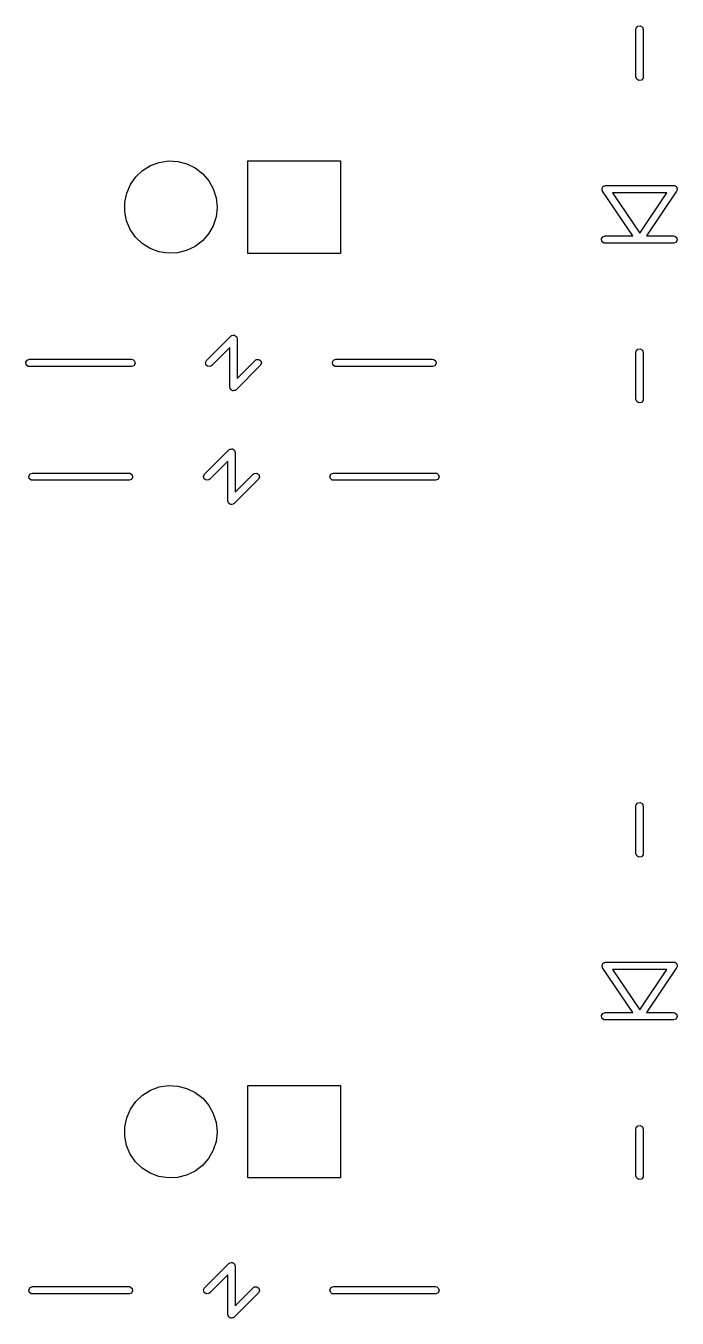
# Model space of a CAD drawing. Extents: x 0 to 132, y -20 to 105.
# Drawn here: x 80.69 to 94.1, y 42.94 to 69.57 of the extents above; entities that cross this region are included whole.
import ezdxf

# ---------------------------------------------------------------- set-up
doc = ezdxf.new("R2010")
doc.units = 0
doc.layers.add('BLACK', color=7, linetype='CONTINUOUS')

msp = doc.modelspace()

# ---------------------------------------------------------------- linework, layer by layer
at = {"layer": 'BLACK', "linetype": 'CONTINUOUS'}
for p, q in [((93.253, 69.4945), (93.2575, 69.5202)), ((93.2575, 69.5202), (93.2905, 69.5595)), ((93.2905, 69.5595), (93.341, 69.5684)), ((93.341, 69.5684), (93.3855, 69.5427)), ((93.3855, 69.5427), (93.403, 69.4945)), ((93.253, 68.5166), (93.253, 69.4945)), ((93.403, 69.4945), (93.403, 68.5166)), ((93.2705, 68.4684), (93.253, 68.5166)), ((93.315, 68.4427), (93.2705, 68.4684)), ((93.3655, 68.4516), (93.315, 68.4427)), ((93.3985, 68.4909), (93.3655, 68.4516)), ((93.403, 68.5166), (93.3985, 68.4909)), ((82.955, 66.4549), (83.0948, 66.5872)), ((83.0948, 66.5872), (83.2585, 66.6886)), ((83.2585, 66.6886), (83.4391, 66.7551)), ((83.4391, 66.7551), (83.6295, 66.7839)), ((83.6295, 66.7839), (83.8217, 66.7738)), ((83.8217, 66.7738), (84.008, 66.7253)), ((84.008, 66.7253), (84.1807, 66.6403)), ((84.1807, 66.6403), (84.3329, 66.5223)), ((85.2635, 64.88), (85.2635, 66.785)), ((85.2635, 66.785), (87.1685, 66.785)), ((87.1685, 66.785), (87.1685, 64.88)), ((82.8445, 66.2972), (82.955, 66.4549)), ((84.3329, 66.5223), (84.4581, 66.3761)), ((84.4581, 66.3761), (84.5515, 66.2077)), ((82.7287, 65.9321), (82.7681, 66.1205)), ((82.7681, 66.1205), (82.8445, 66.2972)), ((84.5515, 66.2077), (84.609, 66.024)), ((92.5556, 66.2182), (92.561, 66.2275)), ((92.5584, 66.2028), (92.5556, 66.2182)), ((92.5567, 66.1872), (92.5584, 66.2028)), ((92.564, 66.1706), (92.5567, 66.1872)), ((92.561, 66.2275), (92.5622, 66.2383)), ((92.5622, 66.2383), (92.5735, 66.2491)), ((92.5645, 66.1677), (92.564, 66.1706)), ((92.5658, 66.1667), (92.5645, 66.1677)), ((92.5672, 66.1634), (92.5658, 66.1667)), ((93.1874, 65.2388), (92.5672, 66.1634)), ((92.5735, 66.2491), (92.5813, 66.2627)), ((92.5813, 66.2627), (92.5914, 66.2663)), ((92.5914, 66.2663), (92.5992, 66.2738)), ((92.5992, 66.2738), (92.6148, 66.2748)), ((92.6148, 66.2748), (92.6295, 66.2802)), ((92.6295, 66.2802), (94.0265, 66.2802)), ((92.7701, 66.1302), (93.3299, 65.2956)), ((93.8864, 66.1302), (92.7701, 66.1302)), ((93.3299, 65.2956), (93.8864, 66.1302)), ((94.0889, 66.1636), (93.4724, 65.2388)), ((94.0265, 66.2802), (94.0298, 66.2796)), ((94.0298, 66.2796), (94.0313, 66.28)), ((94.0313, 66.28), (94.034, 66.2789)), ((94.034, 66.2789), (94.0522, 66.2757)), ((94.0522, 66.2757), (94.0641, 66.2657)), ((94.0641, 66.2657), (94.0783, 66.2594)), ((94.0783, 66.2594), (94.0831, 66.2497)), ((94.0831, 66.2497), (94.0915, 66.2427)), ((94.0926, 66.1787), (94.0889, 66.1636)), ((94.0915, 66.2427), (94.0942, 66.2274)), ((94.1004, 66.1922), (94.0926, 66.1787)), ((94.0942, 66.2274), (94.101, 66.2134)), ((94.101, 66.2134), (94.0985, 66.2029)), ((94.0985, 66.2029), (94.1004, 66.1922)), ((82.728, 65.7396), (82.7287, 65.9321)), ((84.6285, 65.8259), (84.6077, 65.6345)), ((84.609, 66.024), (84.6285, 65.8325)), ((84.6285, 65.8325), (84.6285, 65.8259)), ((82.7661, 65.5508), (82.728, 65.7396)), ((82.8413, 65.3736), (82.7661, 65.5508)), ((84.6077, 65.6345), (84.5488, 65.4512)), ((82.9506, 65.2152), (82.8413, 65.3736)), ((84.4543, 65.2834), (84.328, 65.1382)), ((84.5488, 65.4512), (84.4543, 65.2834)), ((92.5686, 65.2213), (92.6168, 65.2388)), ((92.6168, 65.2388), (93.1874, 65.2388)), ((93.4724, 65.2388), (94.0265, 65.2388)), ((94.0265, 65.2388), (94.0522, 65.2343)), ((83.0896, 65.0819), (82.9506, 65.2152)), ((83.2525, 64.9793), (83.0896, 65.0819)), ((83.4327, 64.9116), (83.2525, 64.9793)), ((84.1751, 65.0212), (84.0018, 64.9374)), ((84.328, 65.1382), (84.1751, 65.0212)), ((92.5429, 65.1768), (92.5686, 65.2213)), ((92.5518, 65.1263), (92.5429, 65.1768)), ((92.5911, 65.0933), (92.5518, 65.1263)), ((92.6168, 65.0888), (92.5911, 65.0933)), ((94.0265, 65.0888), (92.6168, 65.0888)), ((94.0747, 65.1063), (94.0265, 65.0888)), ((94.0522, 65.2343), (94.0915, 65.2013)), ((94.1004, 65.1508), (94.0747, 65.1063)), ((94.0915, 65.2013), (94.1004, 65.1508)), ((83.6228, 64.8815), (83.4327, 64.9116)), ((83.8151, 64.8902), (83.6228, 64.8815)), ((84.0018, 64.9374), (83.8151, 64.8902)), ((87.1685, 64.88), (85.2635, 64.88)), ((84.413, 62.6755), (84.913, 63.1755)), ((84.913, 63.1755), (84.9264, 63.1849)), ((84.9264, 63.1849), (84.9285, 63.1875)), ((84.9285, 63.1875), (84.9305, 63.1878)), ((84.9305, 63.1878), (84.9343, 63.1905)), ((84.9343, 63.1905), (84.9568, 63.1924)), ((84.9568, 63.1924), (84.979, 63.1964)), ((84.979, 63.1964), (84.982, 63.1946)), ((84.982, 63.1946), (84.9854, 63.1949)), ((84.9854, 63.1949), (85.0039, 63.182)), ((85.0039, 63.182), (85.0235, 63.1707)), ((85.0235, 63.1707), (85.0246, 63.1675)), ((85.0246, 63.1675), (85.0274, 63.1655)), ((85.0274, 63.1655), (85.0333, 63.1437)), ((85.0333, 63.1437), (85.041, 63.1225)), ((85.041, 63.1225), (85.041, 62.3036)), ((84.891, 62.9414), (84.519, 62.5695)), ((84.891, 62.1225), (84.891, 62.9414)), ((93.253, 62.8397), (93.2575, 62.8654)), ((93.253, 61.8745), (93.253, 62.8397)), ((93.2575, 62.8654), (93.2905, 62.9047)), ((93.2905, 62.9047), (93.341, 62.9136)), ((93.341, 62.9136), (93.3855, 62.8879)), ((93.3855, 62.8879), (93.403, 62.8397)), ((93.403, 62.8397), (93.403, 61.8745)), ((80.6921, 62.6355), (80.7178, 62.68)), ((80.701, 62.585), (80.6921, 62.6355)), ((80.7403, 62.552), (80.701, 62.585)), ((80.7178, 62.68), (80.766, 62.6975)), ((80.766, 62.6975), (82.866, 62.6975)), ((82.866, 62.6975), (82.8917, 62.693)), ((82.8917, 62.693), (82.931, 62.66)), ((82.9399, 62.6095), (82.9142, 62.565)), ((82.931, 62.66), (82.9399, 62.6095)), ((84.3913, 62.629), (84.413, 62.6755)), ((84.4046, 62.5795), (84.3913, 62.629)), ((84.4466, 62.5501), (84.4046, 62.5795)), ((85.041, 62.3036), (85.413, 62.6755)), ((85.413, 62.6755), (85.4343, 62.6905)), ((85.4343, 62.6905), (85.4854, 62.6949)), ((85.4854, 62.6949), (85.5274, 62.6655)), ((85.5407, 62.616), (85.519, 62.5695)), ((85.5274, 62.6655), (85.5407, 62.616)), ((87.0021, 62.6355), (87.0278, 62.68)), ((87.011, 62.585), (87.0021, 62.6355)), ((87.0503, 62.552), (87.011, 62.585)), ((87.0278, 62.68), (87.076, 62.6975)), ((87.076, 62.6975), (89.066, 62.6975)), ((89.066, 62.6975), (89.0917, 62.693)), ((89.0917, 62.693), (89.131, 62.66)), ((89.1399, 62.6095), (89.1142, 62.565)), ((89.131, 62.66), (89.1399, 62.6095)), ((80.766, 62.5475), (80.7403, 62.552)), ((82.866, 62.5475), (80.766, 62.5475)), ((82.9142, 62.565), (82.866, 62.5475)), ((84.4977, 62.5545), (84.4466, 62.5501)), ((84.519, 62.5695), (84.4977, 62.5545)), ((85.519, 62.5695), (85.019, 62.0695)), ((87.076, 62.5475), (87.0503, 62.552)), ((89.066, 62.5475), (87.076, 62.5475)), ((89.1142, 62.565), (89.066, 62.5475)), ((84.8987, 62.1013), (84.891, 62.1225)), ((84.9046, 62.0795), (84.8987, 62.1013)), ((84.9074, 62.0775), (84.9046, 62.0795)), ((84.9085, 62.0743), (84.9074, 62.0775)), ((84.9281, 62.063), (84.9085, 62.0743)), ((84.9466, 62.0501), (84.9281, 62.063)), ((84.95, 62.0504), (84.9466, 62.0501)), ((84.953, 62.0486), (84.95, 62.0504)), ((84.9752, 62.0526), (84.953, 62.0486)), ((84.9977, 62.0545), (84.9752, 62.0526)), ((85.0015, 62.0572), (84.9977, 62.0545)), ((85.0035, 62.0575), (85.0015, 62.0572)), ((85.0056, 62.0601), (85.0035, 62.0575)), ((85.019, 62.0695), (85.0056, 62.0601)), ((93.2705, 61.8263), (93.253, 61.8745)), ((93.315, 61.8006), (93.2705, 61.8263)), ((93.3655, 61.8095), (93.315, 61.8006)), ((93.3985, 61.8488), (93.3655, 61.8095)), ((93.403, 61.8745), (93.3985, 61.8488)), ((84.373, 60.3325), (84.873, 60.8325)), ((84.873, 60.8325), (84.8864, 60.8419)), ((84.8864, 60.8419), (84.8885, 60.8445)), ((84.8885, 60.8445), (84.8905, 60.8448)), ((84.8905, 60.8448), (84.8943, 60.8475)), ((84.8943, 60.8475), (84.9168, 60.8494)), ((84.9168, 60.8494), (84.939, 60.8534)), ((84.939, 60.8534), (84.942, 60.8516)), ((84.942, 60.8516), (84.9454, 60.8519)), ((84.9454, 60.8519), (84.9639, 60.839)), ((84.9639, 60.839), (84.9835, 60.8277)), ((84.9835, 60.8277), (84.9846, 60.8245)), ((84.9846, 60.8245), (84.9874, 60.8225)), ((84.9874, 60.8225), (84.9933, 60.8007)), ((84.9933, 60.8007), (85.001, 60.7795)), ((85.001, 60.7795), (85.001, 59.9606)), ((84.851, 60.5984), (84.479, 60.2265)), ((84.851, 59.7795), (84.851, 60.5984)), ((80.7521, 60.2925), (80.7778, 60.337)), ((80.761, 60.242), (80.7521, 60.2925)), ((80.8003, 60.209), (80.761, 60.242)), ((80.7778, 60.337), (80.826, 60.3545)), ((80.826, 60.2045), (80.8003, 60.209)), ((80.826, 60.3545), (82.816, 60.3545)), ((82.816, 60.2045), (80.826, 60.2045)), ((82.816, 60.3545), (82.8417, 60.35)), ((82.8642, 60.222), (82.816, 60.2045)), ((82.8417, 60.35), (82.881, 60.317)), ((82.8899, 60.2665), (82.8642, 60.222)), ((82.881, 60.317), (82.8899, 60.2665)), ((84.3513, 60.286), (84.373, 60.3325)), ((84.3646, 60.2365), (84.3513, 60.286)), ((84.4066, 60.2071), (84.3646, 60.2365)), ((84.4577, 60.2115), (84.4066, 60.2071)), ((84.479, 60.2265), (84.4577, 60.2115)), ((85.479, 60.2265), (84.979, 59.7265)), ((85.001, 59.9606), (85.373, 60.3325)), ((85.373, 60.3325), (85.3943, 60.3475)), ((85.3943, 60.3475), (85.4454, 60.3519)), ((85.4454, 60.3519), (85.4874, 60.3225)), ((85.5007, 60.273), (85.479, 60.2265)), ((85.4874, 60.3225), (85.5007, 60.273)), ((86.9521, 60.2925), (86.9778, 60.337)), ((86.961, 60.242), (86.9521, 60.2925)), ((87.0003, 60.209), (86.961, 60.242)), ((86.9778, 60.337), (87.026, 60.3545)), ((87.026, 60.2045), (87.0003, 60.209)), ((87.026, 60.3545), (89.126, 60.3545)), ((89.126, 60.2045), (87.026, 60.2045)), ((89.126, 60.3545), (89.1517, 60.35)), ((89.1742, 60.222), (89.126, 60.2045)), ((89.1517, 60.35), (89.191, 60.317)), ((89.1999, 60.2665), (89.1742, 60.222)), ((89.191, 60.317), (89.1999, 60.2665)), ((84.8587, 59.7583), (84.851, 59.7795)), ((84.8646, 59.7365), (84.8587, 59.7583)), ((84.8674, 59.7345), (84.8646, 59.7365)), ((84.8685, 59.7313), (84.8674, 59.7345)), ((84.8881, 59.72), (84.8685, 59.7313)), ((84.9066, 59.7071), (84.8881, 59.72)), ((84.91, 59.7074), (84.9066, 59.7071)), ((84.913, 59.7056), (84.91, 59.7074)), ((84.9352, 59.7096), (84.913, 59.7056)), ((84.9577, 59.7115), (84.9352, 59.7096)), ((84.9615, 59.7142), (84.9577, 59.7115)), ((84.9635, 59.7145), (84.9615, 59.7142)), ((84.9656, 59.7171), (84.9635, 59.7145)), ((84.979, 59.7265), (84.9656, 59.7171)), ((93.2575, 53.5182), (93.2905, 53.5575)), ((93.2905, 53.5575), (93.341, 53.5664)), ((93.341, 53.5664), (93.3855, 53.5407)), ((93.3855, 53.5407), (93.403, 53.4925)), ((93.253, 53.4925), (93.2575, 53.5182)), ((93.253, 52.5146), (93.253, 53.4925)), ((93.403, 53.4925), (93.403, 52.5146)), ((93.2705, 52.4664), (93.253, 52.5146)), ((93.315, 52.4407), (93.2705, 52.4664)), ((93.3985, 52.4889), (93.3655, 52.4496)), ((93.403, 52.5146), (93.3985, 52.4889)), ((93.3655, 52.4496), (93.315, 52.4407)), ((92.5556, 50.2162), (92.561, 50.2255)), ((92.5584, 50.2008), (92.5556, 50.2162)), ((92.5567, 50.1852), (92.5584, 50.2008)), ((92.564, 50.1686), (92.5567, 50.1852)), ((92.561, 50.2255), (92.5622, 50.2363)), ((92.5622, 50.2363), (92.5735, 50.2471)), ((92.5645, 50.1657), (92.564, 50.1686)), ((92.5658, 50.1647), (92.5645, 50.1657)), ((92.5672, 50.1614), (92.5658, 50.1647)), ((93.1874, 49.2368), (92.5672, 50.1614)), ((92.5735, 50.2471), (92.5813, 50.2607)), ((92.5813, 50.2607), (92.5914, 50.2643)), ((92.5914, 50.2643), (92.5992, 50.2718)), ((92.5992, 50.2718), (92.6148, 50.2728)), ((92.6148, 50.2728), (92.6295, 50.2782)), ((92.6295, 50.2782), (94.0265, 50.2782)), ((92.7701, 50.1282), (93.3299, 49.2936)), ((93.8864, 50.1282), (92.7701, 50.1282)), ((93.3299, 49.2936), (93.8864, 50.1282)), ((94.0889, 50.1616), (93.4724, 49.2368)), ((94.0265, 50.2782), (94.0298, 50.2776)), ((94.0298, 50.2776), (94.0313, 50.278)), ((94.0313, 50.278), (94.034, 50.2769)), ((94.034, 50.2769), (94.0522, 50.2737)), ((94.0522, 50.2737), (94.0641, 50.2637)), ((94.0641, 50.2637), (94.0783, 50.2574)), ((94.0783, 50.2574), (94.0831, 50.2477)), ((94.0831, 50.2477), (94.0915, 50.2407)), ((94.0926, 50.1767), (94.0889, 50.1616)), ((94.0915, 50.2407), (94.0942, 50.2254)), ((94.1004, 50.1902), (94.0926, 50.1767)), ((94.0942, 50.2254), (94.101, 50.2114)), ((94.101, 50.2114), (94.0985, 50.2009)), ((94.0985, 50.2009), (94.1004, 50.1902)), ((92.5429, 49.1748), (92.5686, 49.2193)), ((92.5518, 49.1243), (92.5429, 49.1748)), ((92.5911, 49.0913), (92.5518, 49.1243)), ((92.5686, 49.2193), (92.6168, 49.2368)), ((92.6168, 49.0868), (92.5911, 49.0913)), ((92.6168, 49.2368), (93.1874, 49.2368)), ((94.0265, 49.0868), (92.6168, 49.0868)), ((93.4724, 49.2368), (94.0265, 49.2368)), ((94.0265, 49.2368), (94.0522, 49.2323)), ((94.0747, 49.1043), (94.0265, 49.0868)), ((94.0522, 49.2323), (94.0915, 49.1993)), ((94.1004, 49.1488), (94.0747, 49.1043)), ((94.0915, 49.1993), (94.1004, 49.1488)), ((83.2585, 47.6386), (83.4391, 47.7051)), ((83.4391, 47.7051), (83.6295, 47.7339)), ((83.6295, 47.7339), (83.8217, 47.7238)), ((83.8217, 47.7238), (84.008, 47.6753)), ((84.008, 47.6753), (84.1807, 47.5903)), ((85.2635, 45.83), (85.2635, 47.735)), ((85.2635, 47.735), (87.1685, 47.735)), ((87.1685, 47.735), (87.1685, 45.83)), ((82.8445, 47.2472), (82.955, 47.4049)), ((82.955, 47.4049), (83.0948, 47.5372)), ((83.0948, 47.5372), (83.2585, 47.6386)), ((84.1807, 47.5903), (84.3329, 47.4723)), ((84.3329, 47.4723), (84.4581, 47.3261)), ((82.7681, 47.0705), (82.8445, 47.2472)), ((84.4581, 47.3261), (84.5515, 47.1577)), ((84.5515, 47.1577), (84.609, 46.974)), ((82.728, 46.6896), (82.7287, 46.8821)), ((82.7287, 46.8821), (82.7681, 47.0705)), ((84.609, 46.974), (84.6285, 46.7825)), ((93.253, 46.8377), (93.2575, 46.8634)), ((93.2575, 46.8634), (93.2905, 46.9027)), ((93.2905, 46.9027), (93.341, 46.9116)), ((93.341, 46.9116), (93.3855, 46.8859)), ((93.3855, 46.8859), (93.403, 46.8377)), ((82.7661, 46.5008), (82.728, 46.6896)), ((84.6285, 46.7758), (84.6077, 46.5845)), ((84.6285, 46.7825), (84.6285, 46.7758)), ((93.253, 45.8725), (93.253, 46.8377)), ((93.403, 46.8377), (93.403, 45.8725)), ((82.8413, 46.3236), (82.7661, 46.5008)), ((84.5488, 46.4012), (84.4543, 46.2334)), ((84.6077, 46.5845), (84.5488, 46.4012)), ((82.9506, 46.1652), (82.8413, 46.3236)), ((83.0896, 46.0319), (82.9506, 46.1652)), ((84.328, 46.0882), (84.1751, 45.9712)), ((84.4543, 46.2334), (84.328, 46.0882)), ((83.2525, 45.9293), (83.0896, 46.0319)), ((83.4327, 45.8616), (83.2525, 45.9293)), ((83.6228, 45.8315), (83.4327, 45.8616)), ((83.8151, 45.8402), (83.6228, 45.8315)), ((84.0018, 45.8874), (83.8151, 45.8402)), ((84.1751, 45.9712), (84.0018, 45.8874)), ((87.1685, 45.83), (85.2635, 45.83)), ((93.2705, 45.8243), (93.253, 45.8725)), ((93.315, 45.7986), (93.2705, 45.8243)), ((93.3655, 45.8075), (93.315, 45.7986)), ((93.3985, 45.8468), (93.3655, 45.8075)), ((93.403, 45.8725), (93.3985, 45.8468)), ((84.373, 43.5685), (84.873, 44.0685)), ((84.873, 44.0685), (84.8864, 44.0779)), ((84.8864, 44.0779), (84.8885, 44.0805)), ((84.8885, 44.0805), (84.8905, 44.0808)), ((84.8905, 44.0808), (84.8943, 44.0835)), ((84.8943, 44.0835), (84.9168, 44.0854)), ((84.9168, 44.0854), (84.939, 44.0894)), ((84.939, 44.0894), (84.942, 44.0876)), ((84.942, 44.0876), (84.9454, 44.0879)), ((84.9454, 44.0879), (84.9639, 44.075)), ((84.9639, 44.075), (84.9835, 44.0637)), ((84.9835, 44.0637), (84.9846, 44.0605)), ((84.9846, 44.0605), (84.9874, 44.0585)), ((84.9874, 44.0585), (84.9933, 44.0367)), ((84.9933, 44.0367), (85.001, 44.0155)), ((85.001, 44.0155), (85.001, 43.1966)), ((84.851, 43.8344), (84.479, 43.4625)), ((84.851, 43.0155), (84.851, 43.8344)), ((80.7521, 43.5285), (80.7778, 43.573)), ((80.761, 43.478), (80.7521, 43.5285)), ((80.8003, 43.445), (80.761, 43.478)), ((80.7778, 43.573), (80.826, 43.5905)), ((80.826, 43.4405), (80.8003, 43.445)), ((80.826, 43.5905), (82.816, 43.5905)), ((82.816, 43.4405), (80.826, 43.4405)), ((82.816, 43.5905), (82.8417, 43.586)), ((82.8642, 43.458), (82.816, 43.4405)), ((82.8417, 43.586), (82.881, 43.553)), ((82.8899, 43.5025), (82.8642, 43.458)), ((82.881, 43.553), (82.8899, 43.5025)), ((84.3513, 43.522), (84.373, 43.5685)), ((84.3646, 43.4725), (84.3513, 43.522)), ((84.4066, 43.4431), (84.3646, 43.4725)), ((84.4577, 43.4475), (84.4066, 43.4431)), ((84.479, 43.4625), (84.4577, 43.4475)), ((85.479, 43.4625), (84.979, 42.9625)), ((85.001, 43.1966), (85.373, 43.5685)), ((85.373, 43.5685), (85.3943, 43.5835)), ((85.3943, 43.5835), (85.4454, 43.5879)), ((85.4454, 43.5879), (85.4874, 43.5585)), ((85.5007, 43.509), (85.479, 43.4625)), ((85.4874, 43.5585), (85.5007, 43.509)), ((86.9521, 43.5285), (86.9778, 43.573)), ((86.961, 43.478), (86.9521, 43.5285)), ((87.0003, 43.445), (86.961, 43.478)), ((86.9778, 43.573), (87.026, 43.5905)), ((87.026, 43.4405), (87.0003, 43.445)), ((87.026, 43.5905), (89.126, 43.5905)), ((89.126, 43.4405), (87.026, 43.4405)), ((89.126, 43.5905), (89.1517, 43.586)), ((89.1742, 43.458), (89.126, 43.4405)), ((89.1517, 43.586), (89.191, 43.553)), ((89.1999, 43.5025), (89.1742, 43.458)), ((89.191, 43.553), (89.1999, 43.5025)), ((84.8587, 42.9943), (84.851, 43.0155)), ((84.8646, 42.9725), (84.8587, 42.9943)), ((84.8674, 42.9705), (84.8646, 42.9725)), ((84.8685, 42.9673), (84.8674, 42.9705)), ((84.8881, 42.956), (84.8685, 42.9673)), ((84.9066, 42.9431), (84.8881, 42.956)), ((84.91, 42.9434), (84.9066, 42.9431)), ((84.913, 42.9416), (84.91, 42.9434)), ((84.9352, 42.9456), (84.913, 42.9416)), ((84.9577, 42.9475), (84.9352, 42.9456)), ((84.9615, 42.9502), (84.9577, 42.9475)), ((84.9635, 42.9505), (84.9615, 42.9502)), ((84.9656, 42.9531), (84.9635, 42.9505)), ((84.979, 42.9625), (84.9656, 42.9531))]:
    msp.add_line(p, q, dxfattribs=at)

doc.saveas('drawing.dxf')
